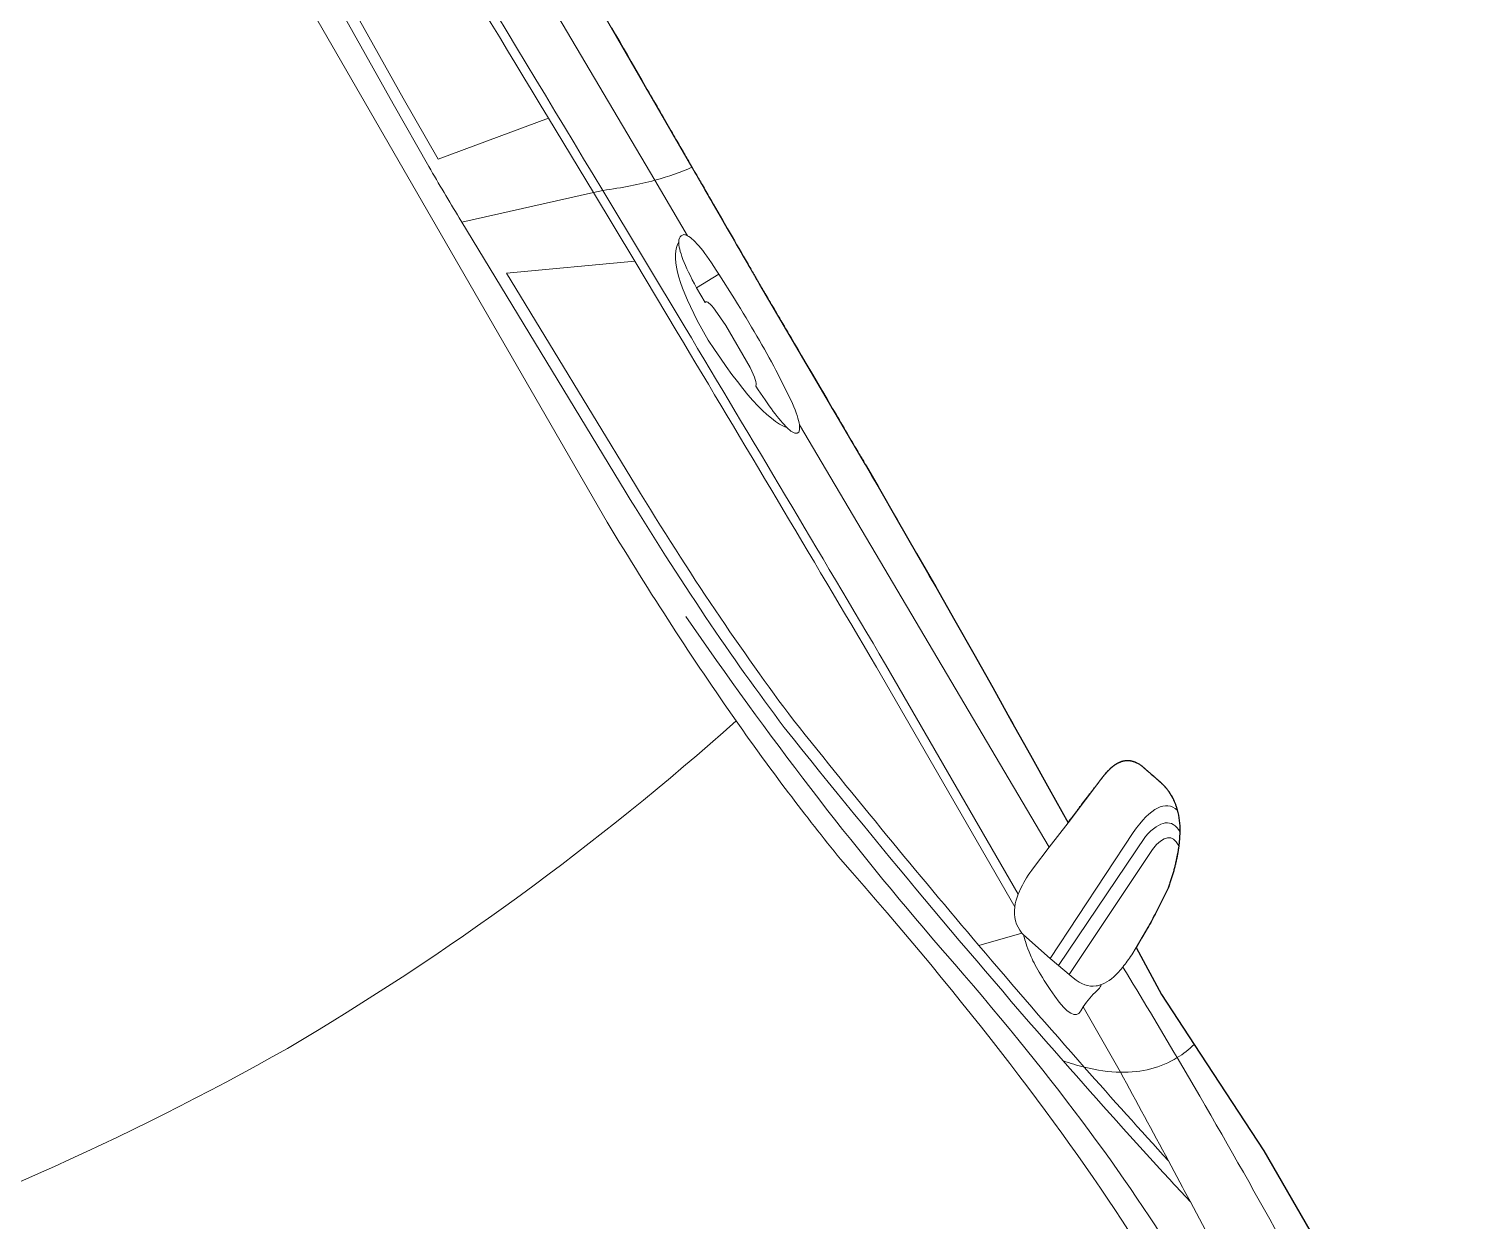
# Model space of a CAD drawing. Header units: metres. Extents: x -54 to 177, y -43 to 77.
# Drawn here: x 12.508 to 14.003, y 35.034 to 36.278 of the extents above; entities that cross this region are included whole.
import ezdxf

# ---------------------------------------------------------------- set-up
doc = ezdxf.new("R2010")
doc.units = ezdxf.units.M
doc.header["$LTSCALE"] = 2
doc.header["$MEASUREMENT"] = 0

# ---------------------------------------------------------------- blocks, each defined once
blk = doc.blocks.new('Hyundai Xcent')
blk.add_lwpolyline([(-1685.7, 1633.3), (-1693.9, 1633.3), (-1702, 1633.3), (-1710, 1633.3), (-1717.9, 1633.3), (-1725.6, 1633.3), (-1733.2, 1633.3), (-1740.7, 1633.3), (-1748, 1633.3), (-1751.6, 1633.3), (-1755.1, 1633.3), (-1758.6, 1633.3), (-1762.1, 1633.3), (-1765.5, 1633.3), (-1768.8, 1633.3), (-1772.1, 1633.3), (-1775.4, 1633.3), (-1778.6, 1633.3), (-1781.8, 1633.3), (-1784.9, 1633.3), (-1787.9, 1633.3), (-1790.9, 1633.3), (-1793.8, 1633.3), (-1796.7, 1633.3), (-1799.5, 1633.3), (-1802.2, 1633.3), (-1804.9, 1633.3), (-1807.5, 1633.3), (-1810.1, 1633.3), (-1812.6, 1633.3), (-1815, 1633.3), (-1817.4, 1633.3), (-1819.7, 1633.3), (-1821.9, 1633.3), (-1824, 1633.3), (-1826.1, 1633.3), (-1828.1, 1633.3), (-1830, 1633.3), (-1831.8, 1633.3), (-1833.6, 1633.3), (-1835.3, 1633.3), (-1836.9, 1633.3), (-1838.4, 1633.3), (-1839.8, 1633.3), (-1841.2, 1633.3), (-1842.5, 1633.3), (-1843.6, 1633.3), (-1844.7, 1633.3), (-1845.7, 1633.3), (-1846.7, 1633.3), (-1847.5, 1633.3), (-1848.2, 1633.3), (-1848.9, 1633.3), (-1849.4, 1633.3), (-1849.8, 1633.3), (-1850.2, 1633.3), (-1850.4, 1633.3), (-1850.6, 1633.3), (-1850.7, 1633.3), (-1850.7, 1633.3), (-1850.9, 1633.3), (-1851.2, 1633.3), (-1851.5, 1633.3), (-1852, 1633.3), (-1852.6, 1633.3), (-1853.3, 1633.3), (-1854.1, 1633.3), (-1855, 1633.3), (-1855.9, 1633.3), (-1857, 1633.3), (-1858.1, 1633.3), (-1859.3, 1633.3), (-1860.6, 1633.3), (-1862, 1633.3), (-1863.5, 1633.3), (-1865, 1633.3), (-1866.6, 1633.3), (-1868.2, 1633.3), (-1869.9, 1633.3), (-1871.7, 1633.3), (-1873.6, 1633.3), (-1875.5, 1633.3), (-1877.4, 1633.3), (-1879.4, 1633.3), (-1881.4, 1633.3), (-1883.5, 1633.3), (-1885.7, 1633.3), (-1890, 1633.3), (-1894.5, 1633.3), (-1899.2, 1633.3), (-1903.9, 1633.3), (-1908.7, 1633.3), (-1913.5, 1633.3), (-1923.3, 1633.3), (-1933, 1633.3), (-1937.7, 1633.3), (-1942.4, 1633.3), (-1947, 1633.3), (-1951.5, 1633.3), (-1955.8, 1633.3), (-1957.9, 1633.3), (-1960, 1633.3), (-1962, 1633.3), (-1963.9, 1633.3), (-1965.8, 1633.3), (-1967.7, 1633.3), (-1969.5, 1633.3), (-1971.2, 1633.3), (-1972.9, 1633.3), (-1974.5, 1633.3), (-1976.1, 1633.3), (-1977.6, 1633.3), (-1979, 1633.3), (-1980.3, 1633.3), (-1981.5, 1633.3), (-1982.7, 1633.3), (-1983.8, 1633.3), (-1984.8, 1633.3), (-1985.7, 1633.3), (-1986.5, 1633.3), (-1987.2, 1633.3), (-1987.8, 1633.3), (-1988.3, 1633.3), (-1988.8, 1633.3), (-1989.1, 1633.3), (-1989.3, 1633.3), (-1989.4, 1633.3), (-1989.4, 1633.3), (-1989.5, 1633.3), (-1989.6, 1633.3), (-1989.8, 1633.3), (-1990, 1633.3), (-1990.2, 1633.3), (-1990.5, 1633.3), (-1990.9, 1633.3), (-1991.2, 1633.3), (-1992.1, 1633.3), (-1993.1, 1633.3), (-1994.2, 1633.3), (-1995.5, 1633.3), (-1997, 1633.3), (-1998.6, 1633.3), (-2000.3, 1633.3), (-2002.1, 1633.3), (-2004.1, 1633.4), (-2006.2, 1633.4), (-2008.4, 1633.4), (-2010.7, 1633.4), (-2013.1, 1633.4), (-2015.6, 1633.4), (-2018.2, 1633.5), (-2020.9, 1633.5), (-2023.7, 1633.5), (-2026.6, 1633.5), (-2029.6, 1633.5), (-2032.7, 1633.6), (-2035.8, 1633.6), (-2039, 1633.6), (-2042.2, 1633.6), (-2045.6, 1633.7), (-2048.9, 1633.7), (-2052.4, 1633.7), (-2055.9, 1633.7), (-2059.4, 1633.8), (-2066.6, 1633.8), (-2073.9, 1633.9), (-2081.3, 1633.9), (-2096.3, 1634), (-2111.3, 1634.1), (-2118.7, 1634.2), (-2126, 1634.2), (-2133.2, 1634.3), (-2136.7, 1634.3), (-2140.2, 1634.3), (-2143.7, 1634.4), (-2147, 1634.4), (-2150.4, 1634.4), (-2153.6, 1634.4), (-2156.8, 1634.5), (-2159.9, 1634.5), (-2163, 1634.5), (-2166, 1634.5), (-2168.9, 1634.5), (-2171.7, 1634.6), (-2174.4, 1634.6), (-2177, 1634.6), (-2179.5, 1634.6), (-2181.9, 1634.6), (-2184.2, 1634.7), (-2186.4, 1634.7), (-2188.5, 1634.7), (-2190.5, 1634.7), (-2192.3, 1634.7), (-2194, 1634.7), (-2195.6, 1634.7), (-2197.1, 1634.8), (-2198.4, 1634.8), (-2199.5, 1634.8), (-2200.5, 1634.8), (-2201.4, 1634.8), (-2201.7, 1634.8), (-2202.1, 1634.8), (-2202.4, 1634.8), (-2202.6, 1634.8), (-2202.8, 1634.8), (-2203, 1634.8), (-2203.1, 1634.8), (-2203.2, 1634.8), (-2203.2, 1634.8), (-2203.2, 1634.8), (-2203.2, 1634.8), (-2203.2, 1634.8), (-2203.3, 1634.8), (-2203.6, 1634.8), (-2204.9, 1634.8), (-2209.8, 1634.8), (-2229.5, 1634.8), (-2269, 1634.8), (-2308.5, 1634.8), (-2348.1, 1634.6), (-2387.6, 1634.4), (-2427.1, 1634), (-2466.7, 1633.6), (-2506.3, 1633.1), (-2545.9, 1632.6), (-2585.5, 1631.9), (-2625.1, 1631.2), (-2625.1, 1631.2), (-2625.1, 1631.2), (-2625, 1631.2), (-2625, 1631.3), (-2625, 1631.3), (-2625, 1631.4), (-2625, 1631.5), (-2624.9, 1631.5), (-2624.9, 1631.6), (-2624.8, 1631.7), (-2624.8, 1631.8), (-2624.7, 1632), (-2624.7, 1632.1), (-2624.6, 1632.2), (-2624.6, 1632.4), (-2624.5, 1632.5), (-2624.4, 1632.7), (-2624.4, 1632.9), (-2624.3, 1633.1), (-2624.2, 1633.3), (-2624.1, 1633.5), (-2624, 1633.7), (-2623.9, 1633.9), (-2623.8, 1634.1), (-2623.7, 1634.3), (-2623.6, 1634.6), (-2623.5, 1634.8), (-2623.4, 1635.1), (-2623.2, 1635.6), (-2623, 1636.2), (-2622.7, 1636.8), (-2622.5, 1637.4), (-2622.2, 1638.1), (-2621.9, 1638.8), (-2621.6, 1639.5), (-2621.3, 1640.2), (-2621, 1640.9), (-2620.7, 1641.7), (-2620.4, 1642.5), (-2620, 1643.3), (-2619.7, 1644.1), (-2619.3, 1644.9), (-2619, 1645.8), (-2618.6, 1646.6), (-2618.2, 1647.5), (-2617.9, 1648.4), (-2617.5, 1649.3), (-2617.1, 1650.2), (-2616.7, 1651.1), (-2616.3, 1652.1), (-2615.6, 1654), (-2614.8, 1655.9), (-2613.2, 1659.7), (-2612.4, 1661.6), (-2611.6, 1663.5), (-2610.8, 1665.3), (-2610.4, 1666.3), (-2610, 1667.2), (-2609.6, 1668.1), (-2609.3, 1669), (-2608.9, 1669.9), (-2608.5, 1670.7), (-2608.2, 1671.6), (-2607.8, 1672.4), (-2607.5, 1673.3), (-2607.1, 1674.1), (-2606.8, 1674.9), (-2606.5, 1675.6), (-2606.2, 1676.4), (-2605.9, 1677.1), (-2605.6, 1677.8), (-2605.3, 1678.5), (-2605, 1679.2), (-2604.8, 1679.8), (-2604.5, 1680.4), (-2604.3, 1681), (-2604, 1681.5), (-2603.8, 1682), (-2603.7, 1682.3), (-2603.6, 1682.5), (-2603.5, 1682.8), (-2603.4, 1683), (-2603.3, 1683.2), (-2603.2, 1683.4), (-2603.2, 1683.6), (-2603.1, 1683.8), (-2603, 1684), (-2602.9, 1684.2), (-2602.9, 1684.3), (-2602.8, 1684.5), (-2602.7, 1684.6), (-2602.7, 1684.8), (-2602.6, 1684.9), (-2602.6, 1685), (-2602.5, 1685.1), (-2602.5, 1685.2), (-2602.5, 1685.3), (-2602.4, 1685.4), (-2602.4, 1685.4), (-2602.4, 1685.5), (-2602.3, 1685.5), (-2602.3, 1685.6), (-2602.3, 1685.6), (-2602.3, 1685.6), (-2602.3, 1685.6), (-2602.3, 1685.6), (-2602.3, 1685.6), (-2602.3, 1685.6), (-2602.3, 1685.6), (-2602.3, 1685.7), (-2602.1, 1686), (-2601.9, 1686.6), (-2601.7, 1687.2), (-2601.4, 1687.8), (-2601.2, 1688.4), (-2601, 1689), (-2600.7, 1689.6), (-2600.5, 1690.2), (-2600.3, 1690.8), (-2600.1, 1691.3), (-2600, 1691.9), (-2599.8, 1692.5), (-2599.6, 1693), (-2599.5, 1693.6), (-2599.3, 1694.2), (-2599.1, 1694.7), (-2599, 1695.2), (-2598.9, 1695.8), (-2598.7, 1696.3), (-2598.6, 1696.9), (-2598.5, 1697.4), (-2598.4, 1697.9), (-2598.3, 1698.4), (-2598.2, 1698.9), (-2598.1, 1699.5), (-2598.1, 1700), (-2598, 1700.5), (-2597.9, 1701), (-2597.9, 1701.5), (-2597.8, 1701.9), (-2597.8, 1702.4), (-2597.7, 1702.9), (-2597.7, 1703.4), (-2597.7, 1703.9), (-2597.7, 1704.3), (-2597.7, 1704.8), (-2597.7, 1705.3), (-2597.7, 1705.7), (-2597.7, 1706.2), (-2597.7, 1706.6), (-2597.8, 1707.1), (-2597.8, 1707.5), (-2597.9, 1707.9), (-2597.9, 1708.4), (-2598, 1708.8), (-2598, 1709.2), (-2598.1, 1709.6), (-2598.2, 1710.1), (-2598.3, 1710.5), (-2598.4, 1710.9), (-2598.5, 1711.3), (-2598.6, 1711.7), (-2598.7, 1712.1), (-2598.9, 1712.4), (-2599, 1712.8), (-2599.1, 1713.2), (-2599.3, 1713.6), (-2599.4, 1714), (-2599.6, 1714.3), (-2599.8, 1714.7), (-2599.9, 1715), (-2600.1, 1715.4), (-2600.3, 1715.7), (-2600.5, 1716.1), (-2600.7, 1716.4), (-2600.9, 1716.8), (-2601.2, 1717.1), (-2601.4, 1717.4), (-2601.6, 1717.8), (-2601.9, 1718.1), (-2602.1, 1718.4), (-2602.4, 1718.7), (-2602.6, 1719), (-2602.9, 1719.3), (-2603.2, 1719.6), (-2603.5, 1719.9), (-2603.8, 1720.2), (-2604.1, 1720.5), (-2604.4, 1720.8), (-2604.7, 1721), (-2605, 1721.3), (-2605.3, 1721.6), (-2605.7, 1721.8), (-2606, 1722.1), (-2606.4, 1722.4), (-2606.6, 1722.5), (-2606.6, 1722.5), (-2606.6, 1722.5), (-2606.6, 1722.5), (-2606.6, 1722.5), (-2606.6, 1722.5), (-2606.7, 1722.6), (-2607, 1722.8), (-2607.7, 1723.3), (-2608.4, 1723.7), (-2609.1, 1724.1), (-2609.8, 1724.5), (-2610.6, 1724.9), (-2611.4, 1725.2), (-2612.2, 1725.5), (-2613, 1725.9), (-2613.9, 1726.2), (-2614.8, 1726.5), (-2614.8, 1726.5), (-2614.8, 1726.5), (-2614.8, 1726.5), (-2614.9, 1726.5), (-2615, 1726.6), (-2615.1, 1726.6), (-2615.2, 1726.6), (-2615.3, 1726.7), (-2615.4, 1726.7), (-2615.6, 1726.8), (-2615.8, 1726.8), (-2615.9, 1726.9), (-2616.1, 1727), (-2616.3, 1727), (-2616.6, 1727.1), (-2616.8, 1727.2), (-2617, 1727.3), (-2617.3, 1727.3), (-2617.5, 1727.4), (-2617.8, 1727.5), (-2618.1, 1727.6), (-2618.4, 1727.7), (-2618.7, 1727.8), (-2619, 1727.9), (-2619.6, 1728.2), (-2620.3, 1728.4), (-2621, 1728.6), (-2621.7, 1728.9), (-2622.4, 1729.1), (-2623.2, 1729.4), (-2623.9, 1729.6), (-2624.7, 1729.9), (-2626.2, 1730.4), (-2627.8, 1731), (-2628.5, 1731.2), (-2629.2, 1731.5), (-2630, 1731.7), (-2630.7, 1732), (-2631.4, 1732.2), (-2632, 1732.4), (-2632.6, 1732.6), (-2632.9, 1732.7), (-2633.2, 1732.8), (-2633.5, 1732.9), (-2633.8, 1733), (-2634.1, 1733.1), (-2634.3, 1733.2), (-2634.6, 1733.3), (-2634.8, 1733.4), (-2635, 1733.5), (-2635.2, 1733.5), (-2635.4, 1733.6), (-2635.6, 1733.7), (-2635.8, 1733.7), (-2635.9, 1733.8), (-2636.1, 1733.8), (-2636.2, 1733.9), (-2636.3, 1733.9), (-2636.4, 1733.9), (-2636.5, 1734), (-2636.6, 1734), (-2636.6, 1734), (-2636.6, 1734), (-2636.7, 1734), (-2636.7, 1734), (-2636.7, 1734), (-2636.7, 1734), (-2636.7, 1734), (-2636.8, 1734.1), (-2636.8, 1734.1), (-2636.9, 1734.1), (-2637, 1734.1), (-2637.2, 1734.2), (-2637.3, 1734.2), (-2637.5, 1734.3), (-2637.7, 1734.3), (-2637.8, 1734.3), (-2637.9, 1734.3), (-2637.9, 1734.3), (-2638, 1734.4), (-2638, 1734.4), (-2638, 1734.4), (-2638, 1734.4), (-2638, 1734.4), (-2638, 1734.4), (-2638, 1734.4), (-2638, 1734.4), (-2638.1, 1734.4), (-2638.2, 1734.4), (-2638.5, 1734.5), (-2639.2, 1734.7), (-2640, 1734.9), (-2640.7, 1735.1), (-2641.4, 1735.3), (-2642.2, 1735.4), (-2642.9, 1735.6), (-2643.6, 1735.8), (-2644.4, 1735.9), (-2645.1, 1736), (-2645.8, 1736.1), (-2646.6, 1736.2), (-2647.3, 1736.3), (-2648, 1736.4), (-2648.8, 1736.5), (-2649.5, 1736.6), (-2650.3, 1736.6), (-2651, 1736.7), (-2651.7, 1736.7), (-2652.5, 1736.7), (-2653.2, 1736.8), (-2654, 1736.8), (-2654.7, 1736.8), (-2655.5, 1736.7), (-2656.2, 1736.7), (-2657, 1736.7), (-2657.7, 1736.7), (-2658.5, 1736.6), (-2659.2, 1736.5), (-2660, 1736.5), (-2660.7, 1736.4), (-2661.5, 1736.3), (-2662.3, 1736.2), (-2663, 1736.1), (-2663.8, 1736), (-2664.5, 1735.8), (-2665.3, 1735.7), (-2666.1, 1735.5), (-2666.8, 1735.4), (-2667.6, 1735.2), (-2668.3, 1735), (-2669.6, 1734.7), (-2672.4, 1733.9), (-2675, 1733.1), (-2677.5, 1732.1), (-2680.1, 1731.1), (-2682.6, 1729.9), (-2685.2, 1728.7), (-2687.8, 1727.3), (-2690.4, 1725.9), (-2696.4, 1722.1), (-2702.4, 1717.6), (-2703.1, 1717.1), (-2703.8, 1716.5), (-2704.6, 1716), (-2705.3, 1715.4), (-2706, 1714.8), (-2706.7, 1714.3), (-2707.4, 1713.7), (-2708.1, 1713.1), (-2708.9, 1712.5), (-2709.6, 1711.9), (-2710.3, 1711.2), (-2711, 1710.6), (-2711.7, 1710), (-2712.5, 1709.3), (-2713.2, 1708.7), (-2713.9, 1708), (-2714.6, 1707.4), (-2715.4, 1706.7), (-2716.1, 1706), (-2716.8, 1705.3), (-2717.6, 1704.6), (-2718.3, 1703.9), (-2719, 1703.2), (-2719.8, 1702.5), (-2720.5, 1701.7), (-2721.2, 1701), (-2722, 1700.3), (-2722.7, 1699.5), (-2723.4, 1698.8), (-2724.2, 1698), (-2724.9, 1697.2), (-2725.6, 1696.4), (-2726.4, 1695.6), (-2727.1, 1694.8), (-2727.9, 1694), (-2728.6, 1693.2), (-2729.3, 1692.4), (-2730.1, 1691.6), (-2730.8, 1690.7), (-2731.6, 1689.9), (-2732.3, 1689), (-2733.1, 1688.2), (-2733.5, 1687.7), (-2733.5, 1687.6), (-2733.6, 1687.5), (-2733.8, 1687.3), (-2734.4, 1686.4), (-2735.7, 1684.5), (-2737, 1682.7), (-2738.3, 1680.8), (-2739.6, 1678.9), (-2740.9, 1677), (-2742.2, 1675.1), (-2743.4, 1673.2), (-2744.7, 1671.3), (-2746, 1669.3), (-2747.2, 1667.4), (-2748.5, 1665.4), (-2749.7, 1663.5), (-2751, 1661.5), (-2752.2, 1659.5), (-2753.5, 1657.5), (-2754.7, 1655.5), (-2756, 1653.4), (-2757.2, 1651.4), (-2758.4, 1649.4), (-2759.6, 1647.3), (-2760.2, 1646.3), (-2760.4, 1646), (-2760.4, 1646), (-2760.4, 1646), (-2760.4, 1645.9), (-2760.4, 1645.9), (-2760.4, 1645.9), (-2760.4, 1645.9), (-2760.5, 1645.9), (-2760.5, 1645.9), (-2760.5, 1645.9), (-2760.5, 1645.8), (-2760.6, 1645.7), (-2760.6, 1645.7), (-2760.7, 1645.6), (-2760.7, 1645.5), (-2760.8, 1645.3), (-2760.9, 1645.2), (-2760.9, 1645.1), (-2761, 1644.9), (-2761.1, 1644.8), (-2761.2, 1644.6), (-2761.3, 1644.4), (-2761.4, 1644.2), (-2761.6, 1644), (-2761.7, 1643.8), (-2761.8, 1643.6), (-2761.9, 1643.3), (-2762.1, 1643.1), (-2762.2, 1642.9), (-2762.3, 1642.6), (-2762.5, 1642.4), (-2762.6, 1642.1), (-2762.8, 1641.8), (-2762.9, 1641.5), (-2763.1, 1641.3), (-2763.3, 1641), (-2763.6, 1640.4), (-2763.9, 1639.8), (-2764.3, 1639.2), (-2764.6, 1638.5), (-2765.4, 1637.3), (-2766.1, 1636), (-2766.4, 1635.4), (-2766.8, 1634.7), (-2767.1, 1634.1), (-2767.5, 1633.5), (-2767.8, 1632.9), (-2768.2, 1632.3), (-2768.3, 1632.1), (-2768.5, 1631.8), (-2768.6, 1631.5), (-2768.8, 1631.3), (-2768.9, 1631), (-2769, 1630.8), (-2769.2, 1630.5), (-2769.3, 1630.3), (-2769.4, 1630.1), (-2769.6, 1629.8), (-2769.7, 1629.6), (-2769.8, 1629.4), (-2769.9, 1629.2), (-2770, 1629.1), (-2770.1, 1628.9), (-2770.2, 1628.7), (-2770.3, 1628.6), (-2770.4, 1628.4), (-2770.4, 1628.3), (-2770.5, 1628.2), (-2770.6, 1628.1), (-2770.6, 1628), (-2770.6, 1627.9), (-2770.7, 1627.9), (-2770.7, 1627.8), (-2770.7, 1627.8), (-2770.7, 1627.8), (-2770.8, 1627.7), (-2825.4, 1626.2), (-2886.6, 1629.6), (-3016.7, 1636.6), (-3421.8, 1636.6)])
at = {"color": 8, "lineweight": 0}
for points in [[(-3421.8, 1636.6), (-3016.7, 1636.6), (-2886.6, 1629.6)], [(-2770.8, 1627.7), (-2825.4, 1626.2), (-2886.6, 1629.6)], [(-2637.3, 1601.9), (-2625.1, 1631.2)], [(-2637.3, 1601.9), (-2134.5, 1596.7)], [(-1960.2, 1575.6), (-1959.4, 1602.4)], [(-1909.3, 1594.4), (-1843.3, 1593.7)], [(-1843.3, 1593.7), (-1656.8, 1591.8), (-1236.5, 1585)], [(-3156.4, 1540.8), (-3024.3, 1545.5)], [(-3011, 1545.9), (-3024.3, 1545.5)], [(-3024.3, 1545.5), (-3003, 1540.5)], [(-3007.1, 1546), (-3007.1, 1546.1), (-3011, 1545.9)], [(-3011, 1545.9), (-3007.1, 1546)], [(-2976.6, 1547), (-3007.1, 1546)], [(-2873.3, 1549.8), (-2796.3, 1550.4)], [(-2746.9, 1549.6), (-2760.4, 1554.3)], [(-2736.5, 1545.9), (-2746.9, 1549.6)], [(-2702, 1534.2), (-2736.5, 1545.9)], [(-1822.7, 1532.9), (-1825.7, 1542.3)], [(-3003, 1540.5), (-3002.4, 1540.4), (-3000.1, 1539.9)], [(-3000.1, 1539.9), (-3003, 1540.5)], [(-2702, 1534.2), (-2699.5, 1533.7)], [(-2688.4, 1489.2), (-2699.5, 1533.7)], [(-1822.7, 1532.9), (-1904.9, 1534.3)], [(-1733.6, 1531.2), (-1822.7, 1532.9)], [(-1781.7, 1401), (-1822.7, 1532.9)], [(-1173.3, 1418.9), (-1641.4, 1412.6), (-1713.6, 1412.2), (-1733.6, 1531.2)]]:
    blk.add_lwpolyline(points, dxfattribs=at)
for points, knots in [([(-2736.5, 1545.9), (-2736.5, 1545.9), (-2667.1, 1684), (-2667.1, 1684), (-2654, 1712.6), (-2654.9, 1729.4), (-2669.9, 1734.6)], [0, 0, 0, 0, 1, 1, 1, 2, 2, 2, 2]), ([(-2625.1, 1631.2), (-2625.1, 1631.2), (-2602.3, 1685.6), (-2602.3, 1685.6), (-2594.9, 1703), (-2596.4, 1715.4), (-2606.6, 1722.5), (-2608.8, 1724.2), (-2611.6, 1725.4), (-2614.8, 1726.5), (-2614.8, 1726.5), (-2636.7, 1734), (-2636.7, 1734), (-2636.7, 1734), (-2638, 1734.4), (-2638, 1734.4), (-2648.3, 1737.5), (-2659, 1737.6), (-2669.9, 1734.6)], [0, 0, 0, 0, 1, 1, 1, 2, 2, 2, 3, 3, 3, 4, 4, 4, 5, 5, 5, 6, 6, 6, 6]), ([(-2702.4, 1717.6), (-2712.5, 1710), (-2722.9, 1700), (-2733.6, 1687.6), (-2742.9, 1674.5), (-2751.8, 1660.6), (-2760.4, 1645.9), (-2760.4, 1645.9), (-2770.8, 1627.7), (-2770.8, 1627.7)], [0, 0, 0, 0, 1, 1, 1, 2, 2, 2, 3, 3, 3, 3]), ([(-2760.4, 1554.3), (-2760.4, 1554.3), (-2692.1, 1692.4), (-2692.1, 1692.4), (-2685.1, 1709.9), (-2688.5, 1718.3), (-2702.4, 1717.6)], [0, 0, 0, 0, 1, 1, 1, 2, 2, 2, 2]), ([(-2690.4, 1725.9), (-2674.5, 1725.5), (-2670.1, 1714.5), (-2677, 1693), (-2677, 1693), (-2746.9, 1549.6), (-2746.9, 1549.6)], [0, 0, 0, 0, 1, 1, 1, 2, 2, 2, 2]), ([(-1850.7, 1633.3), (-1850.7, 1633.3), (-1355.1, 1633.3), (-1355.1, 1633.3), (-1355.1, 1633.3), (-1274.1, 1637), (-1274.1, 1637), (-1204, 1642.8), (-1112.5, 1645.5), (-999.7, 1645.3)], [0, 0, 0, 0, 1, 1, 1, 2, 2, 2, 3, 3, 3, 3]), ([(-999.7, 1645.3), (-555.6, 1644.9), (-446.5, 1642.6), (-322.6, 1638.2), (-204.6, 1631.9), (-139.1, 1611.3), (-126.1, 1576.1), (-85, 1501), (-53.4, 1383.6), (-31.3, 1224), (-31.3, 1224), (-10.9, 1056.7), (-10.9, 1056.7), (-4.5, 1000.5), (-0.9, 944.1), (0, 887.4), (0.3, 865.8), (0.3, 844.1), (0, 822.6), (0.3, 801), (0.3, 779.4), (0, 757.8), (-0.9, 701.1), (-4.5, 644.7), (-10.9, 588.5), (-10.9, 588.5), (-31.3, 421.2), (-31.3, 421.2), (-53.4, 261.6), (-85, 144.1), (-126.1, 69), (-139.1, 33.9), (-204.6, 13.2), (-322.6, 7), (-446.5, 2.6), (-555.6, 0.3), (-999.7, 0.1)], [0, 0, 0, 0, 1, 1, 1, 2, 2, 2, 3, 3, 3, 4, 4, 4, 5, 5, 5, 6, 6, 6, 7, 7, 7, 8, 8, 8, 9, 9, 9, 10, 10, 10, 11, 11, 11, 12, 12, 12, 12]), ([(-2625.1, 1631.2), (-2484.2, 1633.9), (-2343.6, 1635.1), (-2203.2, 1634.8), (-2203.2, 1634.8), (-1989.4, 1633.3), (-1989.4, 1633.3), (-1989.4, 1633.3), (-1850.7, 1633.3), (-1850.7, 1633.3)], [0, 0, 0, 0, 1, 1, 1, 2, 2, 2, 3, 3, 3, 3]), ([(-2781.3, 1605.9), (-2779.6, 1610.4), (-2777.4, 1615.1), (-2774.9, 1620.1), (-2774.9, 1620.1), (-2770.8, 1627.7), (-2770.8, 1627.7)], [0, 0, 0, 0, 1, 1, 1, 2, 2, 2, 2]), ([(-2785.9, 1578), (-2785.9, 1578), (-2786.1, 1580.7), (-2786.1, 1580.7), (-2786.1, 1580.7), (-2786.3, 1581.3), (-2786.3, 1581.3), (-2786.6, 1588.3), (-2785, 1596.5), (-2781.3, 1605.9)], [0, 0, 0, 0, 1, 1, 1, 2, 2, 2, 3, 3, 3, 3]), ([(-2662.9, 1550.4), (-2662.9, 1550.4), (-2658.5, 1556.5), (-2658.5, 1556.5), (-2654.6, 1562.4), (-2650.9, 1569.5), (-2647.5, 1577.6), (-2647.5, 1577.6), (-2637.3, 1601.9), (-2637.3, 1601.9)], [0, 0, 0, 0, 1, 1, 1, 2, 2, 2, 3, 3, 3, 3]), ([(-2134.5, 1596.7), (-2129.2, 1598.7), (-2121.7, 1600.2), (-2112, 1601.5), (-2112, 1601.5), (-2110.7, 1601.7), (-2110.7, 1601.7), (-2110.7, 1601.7), (-2073.8, 1603.9), (-2073.8, 1603.9), (-2048.6, 1604.7), (-2020.5, 1604.6), (-1989.4, 1603.5), (-1989.4, 1603.5), (-1959.4, 1602.4), (-1959.4, 1602.4)], [0, 0, 0, 0, 1, 1, 1, 2, 2, 2, 3, 3, 3, 4, 4, 4, 5, 5, 5, 5]), ([(-2134.5, 1596.7), (-2134.5, 1596.7), (-2134.8, 1596.6), (-2134.8, 1596.6), (-2134.8, 1596.6), (-2135.6, 1596.2), (-2135.6, 1596.2), (-2135.6, 1596.2), (-2135.8, 1596.1), (-2135.8, 1596.1), (-2140.9, 1593.8), (-2142.1, 1591.2), (-2139.3, 1588.4), (-2139.3, 1588.4), (-2135.7, 1585.9), (-2135.7, 1585.9), (-2135.7, 1585.9), (-2130.8, 1584.3), (-2130.8, 1584.3)], [0, 0, 0, 0, 1, 1, 1, 2, 2, 2, 3, 3, 3, 4, 4, 4, 5, 5, 5, 6, 6, 6, 6]), ([(-1910.1, 1583.5), (-1910.1, 1583.5), (-1908.4, 1584.6), (-1908.4, 1584.6), (-1906.6, 1586.2), (-1905.8, 1588), (-1906, 1590.1), (-1906, 1590.1), (-1906.4, 1591.6), (-1906.4, 1591.6), (-1907, 1592.6), (-1907.9, 1593.5), (-1909.3, 1594.4)], [0, 0, 0, 0, 1, 1, 1, 2, 2, 2, 3, 3, 3, 4, 4, 4, 4]), ([(-2785.9, 1578), (-2787.1, 1576.5), (-2787.9, 1574.9), (-2788.5, 1573.1), (-2788.5, 1573.1), (-2789.2, 1570.6), (-2789.2, 1570.6), (-2790.5, 1564), (-2792.8, 1557.3), (-2796.3, 1550.4)], [0, 0, 0, 0, 1, 1, 1, 2, 2, 2, 3, 3, 3, 3]), ([(-2760.4, 1554.3), (-2760.4, 1554.3), (-2765.6, 1556.3), (-2765.6, 1556.3), (-2775.2, 1559.8), (-2781.5, 1565.2), (-2784.4, 1572.5), (-2785.1, 1574.3), (-2785.6, 1576.1), (-2785.9, 1578)], [0, 0, 0, 0, 1, 1, 1, 2, 2, 2, 3, 3, 3, 3]), ([(-1960.2, 1575.6), (-1960.2, 1575.6), (-1977.5, 1575.9), (-1977.5, 1575.9), (-1976.8, 1578), (-1980.7, 1579.7), (-1989.4, 1580.8), (-1989.4, 1580.8), (-2008.4, 1582.2), (-2008.4, 1582.2), (-2008.4, 1582.2), (-2058.3, 1582.2), (-2058.3, 1582.2), (-2069.6, 1581.7), (-2076.1, 1580.3), (-2077.5, 1577.9), (-2077.5, 1577.9), (-2077.7, 1577.9), (-2077.7, 1577.9), (-2101.9, 1579.1), (-2119.6, 1581.3), (-2130.8, 1584.3)], [0, 0, 0, 0, 1, 1, 1, 2, 2, 2, 3, 3, 3, 4, 4, 4, 5, 5, 5, 6, 6, 6, 7, 7, 7, 7]), ([(-2130.8, 1584.3), (-2114.5, 1570.8), (-2075, 1562.5), (-2012.4, 1559.2), (-2012.4, 1559.2), (-1989.4, 1559.6), (-1989.4, 1559.6), (-1945.2, 1561.4), (-1918.7, 1569.4), (-1910.1, 1583.5)], [0, 0, 0, 0, 1, 1, 1, 2, 2, 2, 3, 3, 3, 3]), ([(-2796.3, 1550.4), (-2796.3, 1550.4), (-2798.7, 1546.1), (-2798.7, 1546.1), (-2803.5, 1537.7), (-2794.6, 1532.5), (-2772.2, 1530.6), (-2749.8, 1528.7), (-2733.5, 1528.5), (-2723.4, 1530), (-2713.3, 1531.4), (-2706.9, 1532.6), (-2704.2, 1533.6), (-2704.2, 1533.6), (-2702, 1534.2), (-2702, 1534.2)], [0, 0, 0, 0, 1, 1, 1, 2, 2, 2, 3, 3, 3, 4, 4, 4, 5, 5, 5, 5]), ([(-2672.4, 1540.9), (-2669.4, 1543.2), (-2666.4, 1546.1), (-2663.6, 1549.5), (-2663.6, 1549.5), (-2662.9, 1550.4), (-2662.9, 1550.4)], [0, 0, 0, 0, 1, 1, 1, 2, 2, 2, 2]), ([(-1825.7, 1542.3), (-1825.7, 1542.3), (-1989.4, 1545.1), (-1989.4, 1545.1), (-2123.2, 1547.2), (-2257.1, 1549), (-2391.1, 1550.4), (-2391.1, 1550.4), (-2662.9, 1550.4), (-2662.9, 1550.4)], [0, 0, 0, 0, 1, 1, 1, 2, 2, 2, 3, 3, 3, 3]), ([(-1105.3, 1508.6), (-1146.2, 1519.2), (-1183.8, 1525.9), (-1218.1, 1528.8), (-1420.6, 1534.2), (-1623.1, 1538.6), (-1825.7, 1542.3)], [0, 0, 0, 0, 1, 1, 1, 2, 2, 2, 2]), ([(-3000.1, 1539.9), (-3000.1, 1539.9), (-2994, 1538.5), (-2994, 1538.5), (-2941.6, 1526.9), (-2888.3, 1515.7), (-2833.9, 1504.8)], [0, 0, 0, 0, 1, 1, 1, 2, 2, 2, 2]), ([(-2688.4, 1489.2), (-2593, 1471.8), (-2494.7, 1455.4), (-2393.5, 1440.1), (-2393.5, 1440.1), (-2393.6, 1440.1), (-2393.6, 1440.1), (-2306, 1429.4), (-2209.4, 1422.7), (-2103.9, 1420.2), (-2103.9, 1420.2), (-1849.8, 1414.6), (-1849.8, 1414.6), (-1849.8, 1414.6), (-1904.9, 1534.3), (-1904.9, 1534.3)], [0, 0, 0, 0, 1, 1, 1, 2, 2, 2, 3, 3, 3, 4, 4, 4, 5, 5, 5, 5]), ([(-1904.9, 1534.3), (-1904.9, 1534.3), (-1989.4, 1535.7), (-1989.4, 1535.7), (-2122.5, 1537.9), (-2255.8, 1539.6), (-2388.9, 1541), (-2388.9, 1541), (-2672.4, 1540.9), (-2672.4, 1540.9)], [0, 0, 0, 0, 1, 1, 1, 2, 2, 2, 3, 3, 3, 3]), ([(-1186.8, 1516.1), (-1186.8, 1516.1), (-1215.9, 1519.3), (-1215.9, 1519.3), (-1388.5, 1523.9), (-1561, 1527.8), (-1733.6, 1531.2)], [0, 0, 0, 0, 1, 1, 1, 2, 2, 2, 2]), ([(-2246.2, 1397.7), (-2393.8, 1409.3), (-2535.1, 1428), (-2670.2, 1453.8), (-2670.2, 1453.8), (-2678.1, 1455.4), (-2678.1, 1455.4), (-2834.8, 1486.2), (-2969.5, 1502.3), (-3082.2, 1503.8), (-3093.3, 1503.7), (-3104.3, 1503.5), (-3115.2, 1503.1)], [0, 0, 0, 0, 1, 1, 1, 2, 2, 2, 3, 3, 3, 4, 4, 4, 4]), ([(-2833.9, 1504.8), (-2694.2, 1476.8), (-2548, 1451.3), (-2395.3, 1428.2), (-2395.3, 1428.2), (-2395.1, 1428.2), (-2395.1, 1428.2), (-2307, 1417.3), (-2210, 1410.6), (-2104.2, 1408.1), (-2104.2, 1408.1), (-1781.7, 1401), (-1781.7, 1401)], [0, 0, 0, 0, 1, 1, 1, 2, 2, 2, 3, 3, 3, 4, 4, 4, 4]), ([(-2364.8, 1388.8), (-2426.7, 1394.4), (-2485.4, 1401.7), (-2540.9, 1410.7), (-2735.1, 1449.4), (-2898.3, 1471.3), (-3030.5, 1476.3)], [0, 0, 0, 0, 1, 1, 1, 2, 2, 2, 2]), ([(-1781.7, 1401), (-1781.7, 1401), (-1776.6, 1400.9), (-1776.6, 1400.9), (-1756.3, 1400.5), (-1735.9, 1400.2), (-1715.4, 1400.2), (-1715.4, 1400.2), (-1641.2, 1400.6), (-1641.2, 1400.6), (-1641.2, 1400.6), (-1106.1, 1407.7), (-1106.1, 1407.7)], [0, 0, 0, 0, 1, 1, 1, 2, 2, 2, 3, 3, 3, 4, 4, 4, 4]), ([(-2364.8, 256.5), (-2403.5, 443), (-2423.7, 631.7), (-2425.4, 822.8), (-2423.7, 1013.8), (-2403.5, 1202.5), (-2364.8, 1388.8)], [0, 0, 0, 0, 1, 1, 1, 2, 2, 2, 2]), ([(-847.7, 1376.3), (-847.7, 1376.3), (-2122.2, 1376.3), (-2122.2, 1376.3), (-2207.9, 1377.9), (-2288.7, 1382.1), (-2364.8, 1388.8)], [0, 0, 0, 0, 1, 1, 1, 2, 2, 2, 2]), ([(-2246.2, 247.7), (-2393.8, 236.1), (-2535.1, 217.4), (-2670.2, 191.5), (-2670.2, 191.5), (-2678.1, 190), (-2678.1, 190), (-2834.8, 159.2), (-2969.5, 143), (-3082.2, 141.6), (-3082.2, 141.6), (-3115.2, 142.3), (-3115.2, 142.3)], [0, 0, 0, 0, 1, 1, 1, 2, 2, 2, 3, 3, 3, 4, 4, 4, 4])]:
    blk.add_open_spline(points, degree=3, knots=knots, dxfattribs=at)
for points in [[(-2669.9, 1734.6), (-2676.7, 1732.8), (-2683.4, 1729.9), (-2690.4, 1725.9)], [(-2690.4, 1725.9), (-2694.3, 1723.6), (-2698.4, 1720.8), (-2702.4, 1717.6)], [(-2886.6, 1629.6), (-2888.4, 1622.3), (-2889.4, 1615), (-2889.6, 1607.7)], [(-1843.3, 1593.7), (-1847.1, 1608.1), (-1849.6, 1621.3), (-1850.7, 1633.3)], [(-3242.5, 1602.1), (-3129.3, 1607), (-3011.7, 1608.8), (-2889.6, 1607.7)], [(-2889.6, 1607.7), (-2890.2, 1588), (-2884.8, 1568.7), (-2873.3, 1549.8)], [(-2781.3, 1605.9), (-2817.8, 1606.8), (-2853.9, 1607.4), (-2889.6, 1607.7)], [(-1959.4, 1602.4), (-1932.9, 1601.4), (-1916.2, 1598.7), (-1909.3, 1594.4)], [(-1825.7, 1542.3), (-1833.2, 1560.9), (-1839.1, 1578), (-1843.3, 1593.7)], [(-1910.1, 1583.5), (-1917.2, 1578.9), (-1933.9, 1576.3), (-1960.2, 1575.6)], [(-2873.3, 1549.8), (-2907.9, 1549), (-2942.4, 1548.1), (-2976.6, 1547)], [(-2976.6, 1547), (-2935.1, 1537.9), (-2893.1, 1529), (-2850.4, 1520.4)], [(-2850.4, 1520.4), (-2859.8, 1530.1), (-2867.4, 1539.9), (-2873.3, 1549.8)], [(-2699.5, 1533.7), (-2689.7, 1532.1), (-2680.7, 1534.5), (-2672.4, 1540.9)], [(-2850.4, 1520.4), (-2797.4, 1509.6), (-2743.4, 1499.2), (-2688.4, 1489.2)], [(-2833.9, 1504.8), (-2839.9, 1510), (-2845.4, 1515.1), (-2850.4, 1520.4)]]:
    blk.add_open_spline(points, degree=3, dxfattribs=at)

msp = doc.modelspace()

# ---------------------------------------------------------------- block references
at = {"extrusion": (0, 0, -1), "xscale": 0.001018305, "yscale": 0.001018305, "zscale": 0.001018305, "rotation": 59.99793572731101}
msp.add_blockref('Hyundai Xcent', (-10.8176, 36.9341), dxfattribs=at)

doc.saveas('drawing.dxf')
